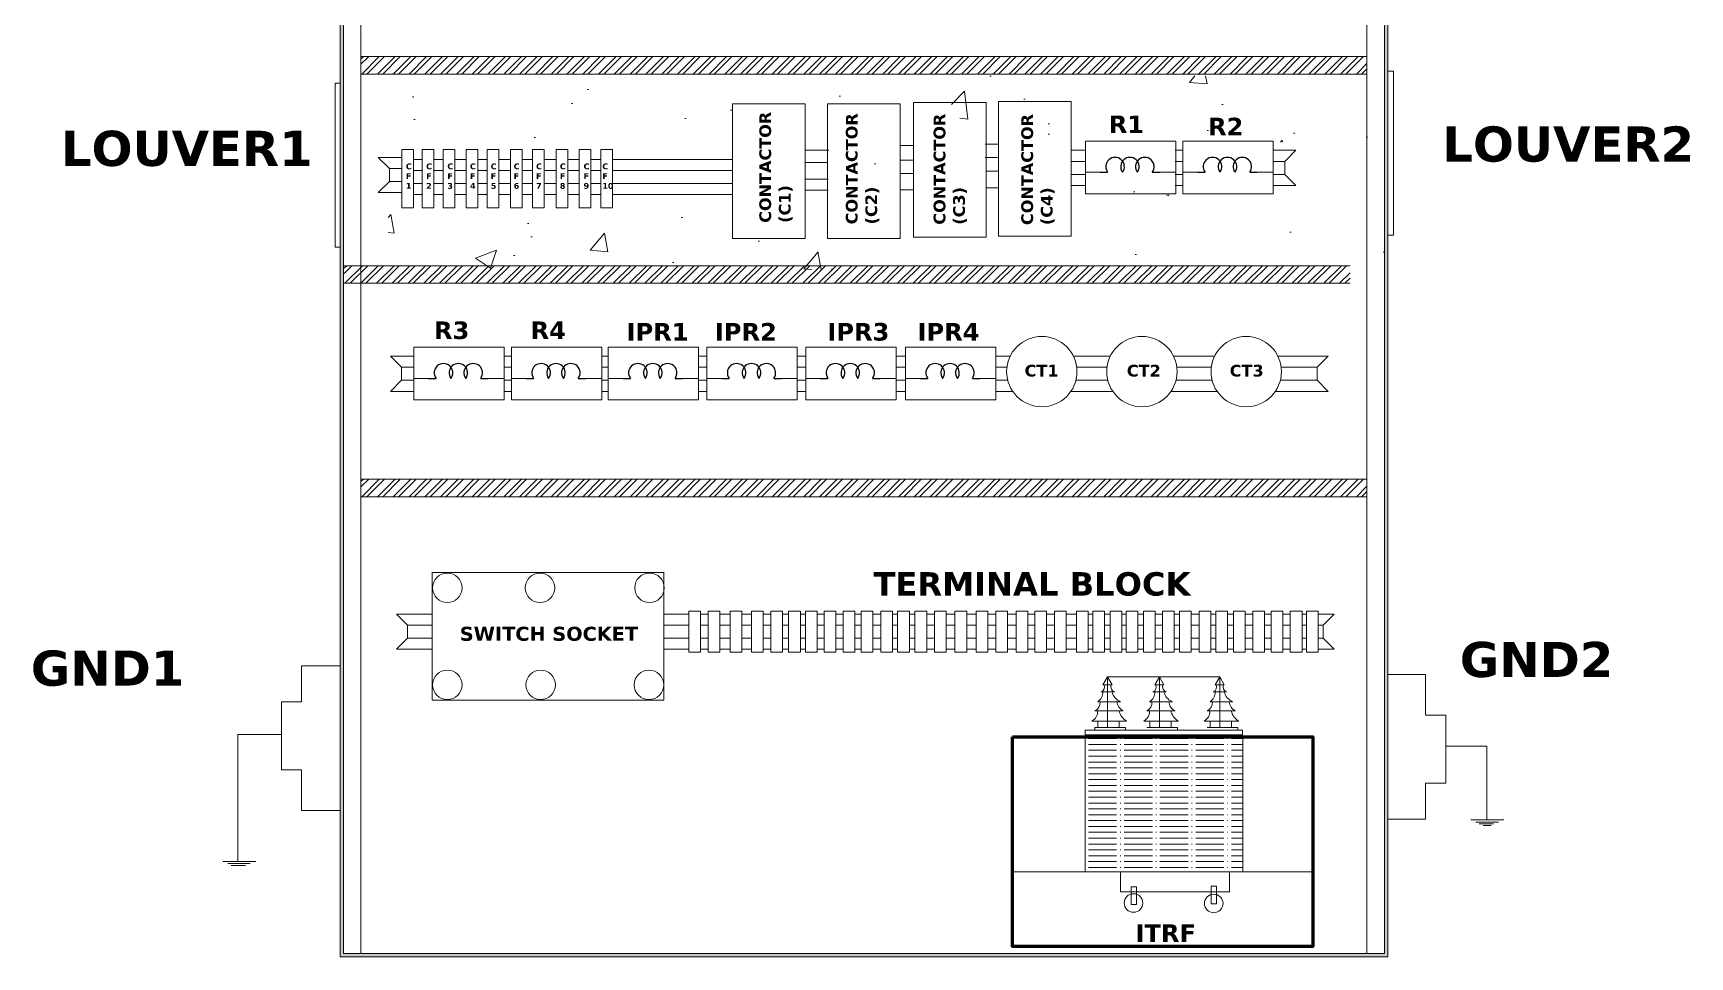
# Model space of a CAD drawing. Header units: millimetres. Extents: x -9791142 to 63260, y -4809864 to 11955173.
# Drawn here: x 15204 to 16617, y -9681 to -8893 of the extents above; entities that cross this region are included whole.
import ezdxf

# ---------------------------------------------------------------- set-up
doc = ezdxf.new("R2010")
doc.units = ezdxf.units.MM
doc.header["$LTSCALE"] = 5

# ---------------------------------------------------------------- blocks, each defined once
blk = doc.blocks.new('Inductor')
at = {"color": 7}
for p, q in [((0, 0), (0.05, 0)), ((0.35, 0), (0.4, 0))]:
    blk.add_line(p, q, dxfattribs=at)
for centre in [(0.1, 0.0375), (0.2, 0.0375), (0.3, 0.0375)]:
    blk.add_arc(centre, 0.0625, 323.1301, 216.8699, dxfattribs=at)

msp = doc.modelspace()

# ---------------------------------------------------------------- hatches: boundary and pattern name
at = {"lineweight": 9, "ltscale": 5}
h = msp.add_hatch(color=256, dxfattribs=at)
h.set_gradient(color1=(147, 149, 152), color2=(199, 200, 202), tint=1)
h.paths.add_polyline_path([(15465.5, -8087.3), (15465.5, -9681.3), (16359.5, -9681.3), (16359.5, -8087.3)])
h.paths.add_polyline_path([(16356.5, -8090.3), (16356.5, -9678.3), (15468.5, -9678.3), (15468.5, -8090.3)], flags=16)
h = msp.add_hatch(color=256, dxfattribs=at)
h.set_gradient(color1=(99, 100, 102), color2=(199, 200, 202), tint=1, name='INVCYLINDER')
h.paths.add_polyline_path([(15465.5, -8087.3), (15465.5, -9681.3), (16359.5, -9681.3), (16359.5, -8087.3)])
h.paths.add_polyline_path([(16356.5, -8090.3), (16356.5, -9678.3), (15468.5, -9678.3), (15468.5, -8090.3)], flags=16)
h = msp.add_hatch(dxfattribs=at)
h.set_pattern_fill('ANSI32', color=256, style=0)
h.set_pattern_definition([(45, (0, 64.063), (-6.735192, 6.735192), []), (45, (4.49, 64.063), (-6.735192, 6.735192), [])])
h.paths.add_polyline_path([(16341.6, -8927.7), (16341.6, -8912.7), (15483.3, -8912.7), (15483.3, -8927.7)])
at = {"lineweight": 9, "ltscale": 5, "true_color": 0x991b1e}
h = msp.add_hatch(dxfattribs=at)
h.set_pattern_fill('AR-CONC', color=244)
h.set_pattern_definition([(50, (23.32, -1.6), (182.1847, -15.9391), [19.05, -209.55]), (355, (23.32, -1.6), (-35.2434, 191.0568), [15.24, -167.6406]), (100.4514, (38.5, -2.93), (146.9412, 175.1178), [16.19, -178.0902]), (46.1842, (23.32, 49.2), (271.079, -42.0423), [28.575, -314.325]), (96.6356, (45.9, 45.7), (237.404, 247.426), [24.285, -267.1356]), (351.1842, (23.32, 49.2), (237.404, 247.426), [22.86, -251.4597]), (21, (48.72, 36.5), (151.6144, -102.2652), [19.05, -209.55]), (326, (48.72, 36.5), (61.802, 184.188), [15.24, -167.64]), (71.4514, (61.36, 27.97), (213.4164, 81.9228), [16.19, -178.09]), (37.5, (23.32, -1.606), (3.0886, 84.55504), [0, -165.608, 0, -170.18, 0, -168.275]), (7.5, (23.32, -1.61), (66.81966, 100.18057), [0, -97.028, 0, -161.798, 0, -64.135]), (327.5, (-33.32, -1.606), (135.5906, -5.72874), [0, -63.5, 0, -198.12, 0, -262.89]), (317.5, (-58.72, -1.61), (148.1292, 25.4265), [0, -82.55, 0, -131.572, 0, -186.69])])
h.paths.add_polyline_path([(16365, -8929.3), (15506.6, -8929.3), (15506.6, -9094.6), (16365, -9094.6)])
h.paths.add_polyline_path([(16331.9, -8993.6), (16322.5, -9003.1), (16322.5, -9014.2), (16331.9, -9023.6), (16312.6, -9023.6), (16312.6, -9030.7), (16235.6, -9030.7), (16235.6, -9023.6), (16229.4, -9023.6), (16229.4, -9030.7), (16152.4, -9030.7), (16152.4, -9023.6), (16140.2, -9023.6), (16140.2, -9066.9), (16078.2, -9066.9), (16078.2, -9025.6), (16067.7, -9025.6), (16067.7, -9067.9), (16005.7, -9067.9), (16005.7, -9027.2), (15994.3, -9027.2), (15994.3, -9068.8), (15932.3, -9068.8), (15932.3, -8953.8), (15994.3, -8953.8), (15994.3, -8989.6), (16005.7, -8989.6), (16005.7, -8952.9), (16067.7, -8952.9), (16067.7, -8988.2), (16078.2, -8988.2), (16078.2, -8951.9), (16140.2, -8951.9), (16140.2, -8993.6), (16152.4, -8993.6), (16152.4, -8985.7), (16229.4, -8985.7), (16229.4, -8993.6), (16235.6, -8993.6), (16235.6, -8985.7), (16312.6, -8985.7), (16312.6, -8993.6), (16321.1, -8993.6)], flags=16)
h.paths.add_polyline_path([(16279.9, -9012.3, -0.333333), (16279.9, -9002.8, 0.5), (16267.2, -9002.8, -0.333333), (16267.2, -9012.3, -2)], flags=0)
h.paths.add_polyline_path([(16196.8, -9012.3, -0.333333), (16196.8, -9002.8, 0.5), (16184.1, -9002.8, -0.333333), (16184.1, -9012.3, -2)], flags=0)
h.paths.add_polyline_path([(15913.3, -9068.8), (15851.3, -9068.8), (15851.3, -9027.4), (15839.9, -9027.4), (15839.9, -9053.1), (15803.9, -9053.1), (15803.9, -9026.3), (15794.6, -9026.3), (15794.6, -9052.8), (15758.6, -9052.8), (15758.6, -9026.4), (15748.2, -9026.4), (15748.2, -9052.8), (15712.2, -9052.8), (15712.2, -9030.6), (15701.7, -9030.6), (15698, -9030.6), (15698, -9042), (15688, -9042), (15688, -9030.6), (15679.5, -9030.6), (15679.5, -9042), (15669.5, -9042), (15669.5, -9030.6), (15659.9, -9030.6), (15659.9, -9042), (15649.9, -9042), (15649.9, -9030.6), (15639.6, -9030.6), (15639.6, -9042), (15629.6, -9042), (15629.6, -9030.6), (15620.8, -9030.6), (15620.8, -9042), (15610.8, -9042), (15610.8, -9030.6), (15601, -9030.6), (15601, -9042), (15591, -9042), (15591, -9030.6), (15583, -9030.6), (15583, -9042), (15573, -9042), (15573, -9030.6), (15563.4, -9030.6), (15563.4, -9042), (15553.4, -9042), (15553.4, -9030.6), (15545.4, -9030.6), (15545.4, -9042), (15535.4, -9042), (15535.4, -9030.6), (15528.2, -9030.6), (15528.2, -9042), (15518.2, -9042), (15518.2, -8992), (15528.2, -8992), (15528.2, -9000.6), (15535.4, -9000.6), (15535.4, -8992), (15545.4, -8992), (15545.4, -9000.6), (15553.4, -9000.6), (15553.4, -8992), (15563.4, -8992), (15563.4, -9000.6), (15573, -9000.6), (15573, -8992), (15583, -8992), (15583, -9000.6), (15591, -9000.6), (15591, -8992), (15601, -8992), (15601, -9000.6), (15610.8, -9000.6), (15610.8, -8992), (15620.8, -8992), (15620.8, -9000.6), (15629.6, -9000.6), (15629.6, -8992), (15639.6, -8992), (15639.6, -9000.6), (15649.9, -9000.6), (15649.9, -8992), (15659.9, -8992), (15659.9, -9000.6), (15669.5, -9000.6), (15669.5, -8992), (15679.5, -8992), (15679.5, -9000.6), (15688, -9000.6), (15688, -8992), (15698, -8992), (15698, -9000.6), (15712.2, -9000.6), (15712.2, -8967.8), (15748.2, -8967.8), (15748.2, -8993.5), (15758.6, -8993.5), (15758.6, -8967.8), (15794.6, -8967.8), (15794.6, -8995.1), (15803, -8995.1), (15803.9, -8995.1), (15803.9, -8968.1), (15839.9, -8968.1), (15839.9, -8996), (15851.3, -8996), (15851.3, -8953.8), (15913.3, -8953.8)], flags=16)
h.paths.add_polyline_path([(15687, -9028.6), (15699.3, -9028.6), (15699.3, -9001), (15687, -9001)], flags=8)
h.paths.add_polyline_path([(15671.3, -9028.5), (15679, -9028.5), (15679, -9000.9), (15671.3, -9000.9)], flags=8)
h.paths.add_polyline_path([(15651.1, -9028.5), (15658.9, -9028.5), (15658.9, -9000.9), (15651.1, -9000.9)], flags=8)
h.paths.add_polyline_path([(15630.8, -9028.4), (15638.6, -9028.4), (15638.6, -9000.9), (15630.8, -9000.9)], flags=8)
h.paths.add_polyline_path([(15611.7, -9028.5), (15619.5, -9028.5), (15619.5, -9000.9), (15611.7, -9000.9)], flags=8)
h.paths.add_polyline_path([(15592.1, -9028.4), (15599.9, -9028.4), (15599.9, -9000.9), (15592.1, -9000.9)], flags=8)
h.paths.add_polyline_path([(15574.5, -9028.4), (15582.2, -9028.4), (15582.2, -9000.9), (15574.5, -9000.9)], flags=8)
h.paths.add_polyline_path([(15555.1, -9028.5), (15562.9, -9028.5), (15562.9, -9000.9), (15555.1, -9000.9)], flags=8)
h.paths.add_polyline_path([(15537, -9028.5), (15544.8, -9028.5), (15544.8, -9000.9), (15537, -9000.9)], flags=8)
h.paths.add_polyline_path([(15519.5, -9028.4), (15527.5, -9028.4), (15527.5, -9000.9), (15519.5, -9000.9)], flags=8)
h.paths.add_polyline_path([(16129.9, -9060.6), (16129.9, -8960.3), (16091.5, -8960.3), (16091.5, -9060.6)], flags=8)
h.paths.add_polyline_path([(16055.4, -9060.6), (16055.4, -8960), (16016.8, -8960), (16016.8, -9060.6)], flags=8)
h.paths.add_polyline_path([(15980.4, -9060.6), (15980.4, -8959.7), (15941.8, -8959.7), (15941.8, -9060.6)], flags=8)
h.paths.add_polyline_path([(15906.5, -9059.8), (15906.5, -8958.5), (15868.1, -8958.5), (15868.1, -9059.8)], flags=8)
h.paths.add_polyline_path([(16251.3, -8989.2), (16289.6, -8989.2), (16289.6, -8956.6), (16251.3, -8956.6)], flags=8)
h.paths.add_polyline_path([(16166.6, -8987), (16204.9, -8987), (16204.9, -8954.4), (16166.6, -8954.4)], flags=8)
h.paths.add_polyline_path([(15805.8, -9035.2), (15840.4, -9035.2), (15840.4, -8985.3), (15805.8, -8985.3)], flags=8)
h.paths.add_polyline_path([(15760.6, -9034.9), (15795.2, -9034.9), (15795.2, -8985), (15760.6, -8985)], flags=8)
h.paths.add_polyline_path([(15713, -9034.7), (15748, -9034.7), (15748, -8985), (15713, -8985)], flags=8)
at = {"lineweight": 9, "ltscale": 5}
h = msp.add_hatch(dxfattribs=at)
h.set_pattern_fill('ANSI32', color=256, style=0)
h.set_pattern_definition([(45, (-14.401, -114.616), (-6.735192, 6.735192), []), (45, (-9.911, -114.616), (-6.735192, 6.735192), [])])
h.paths.add_polyline_path([(16327.2, -9106.3), (16327.2, -9091.3), (15468.9, -9091.3), (15468.9, -9106.3)])
h = msp.add_hatch(dxfattribs=at)
h.set_pattern_fill('ANSI32', color=256, style=0)
h.set_pattern_definition([(45, (0, -296.725), (-6.735192, 6.735192), []), (45, (4.49, -296.725), (-6.735192, 6.735192), [])])
h.paths.add_polyline_path([(16341.6, -9288.5), (16341.6, -9273.5), (15483.3, -9273.5), (15483.3, -9288.5)])
h = msp.add_hatch(dxfattribs=at)
h.set_pattern_fill('ACAD_ISO04W100', color=256)
h.paths.add_polyline_path([(16235.6, -9493.6), (16101.2, -9493.6), (16101.2, -9608.7), (16235.6, -9608.7)])

# ---------------------------------------------------------------- linework, layer by layer
for p, q in [((15943.5, -8988.8), (15954.9, -8988.8)), ((16015.9, -8987.4), (16027.3, -8987.4)), ((15498.1, -8998.8), (15507.6, -9008.2)), ((15528.2, -9000.6), (15535.4, -9000.6)), ((15545.4, -9000.6), (15553.4, -9000.6)), ((15563.4, -9000.6), (15573, -9000.6)), ((15583, -9000.6), (15591, -9000.6)), ((15601, -9000.6), (15610.8, -9000.6)), ((15620.8, -9000.6), (15629.6, -9000.6)), ((15639.6, -9000.6), (15649.9, -9000.6)), ((15659.9, -9000.6), (15669.5, -9000.6)), ((15679.5, -9000.6), (15688, -9000.6)), ((15698, -9000.6), (15800.2, -9000.6)), ((15863, -8992.6), (15882.5, -8992.6)), ((15863, -9003.1), (15881.5, -9003.1)), ((15943.9, -9001.2), (15955.4, -9001.2)), ((16015.9, -8998.8), (16026.4, -8998.8)), ((16089.2, -8992.8), (16101, -8992.8)), ((16089.2, -9002.3), (16101, -9002.3)), ((16178, -8992.8), (16184.6, -8992.8)), ((16178, -9002.3), (16184.6, -9002.3)), ((16261.6, -8992.8), (16270.1, -8992.8)), ((16261.6, -9002.3), (16263, -9002.3)), ((16271.5, -9002.3), (16280.9, -8992.8)), ((15528.2, -9010.1), (15535.4, -9010.1)), ((15545.4, -9010.1), (15553.4, -9010.1)), ((15563.4, -9010.1), (15573, -9010.1)), ((15583, -9010.1), (15591, -9010.1)), ((15601, -9010.1), (15610.8, -9010.1)), ((15620.8, -9010.1), (15629.6, -9010.1)), ((15639.6, -9010.1), (15649.9, -9010.1)), ((15659.9, -9010.1), (15669.5, -9010.1)), ((15679.5, -9010.1), (15688, -9010.1)), ((15698, -9010.1), (15800.2, -9010.1)), ((15863, -9017.3), (15882, -9017.3)), ((15943.9, -9012.6), (15954.4, -9012.6)), ((16016.3, -9010.6), (16027.2, -9010.6)), ((16089.2, -9013.4), (16101, -9013.4)), ((16114.5, -9011.5), (16101.4, -9011.5)), ((16163.5, -9011.5), (16178.4, -9011.5)), ((16178, -9013.4), (16184.6, -9013.4)), ((16197.7, -9011.5), (16184.6, -9011.5)), ((16246.7, -9011.5), (16261.6, -9011.5)), ((16261.6, -9013.4), (16264.8, -9013.4)), ((16271.5, -9013.4), (16280.9, -9022.8)), ((15498.1, -9028.8), (15507.6, -9019.3)), ((15528.2, -9021.2), (15535.4, -9021.2)), ((15535.4, -9030.6), (15528.2, -9030.6)), ((15545.4, -9021.2), (15553.4, -9021.2)), ((15553.4, -9030.6), (15545.4, -9030.6)), ((15563.4, -9021.2), (15573, -9021.2)), ((15573, -9030.6), (15563.4, -9030.6)), ((15583, -9021.2), (15591, -9021.2)), ((15591, -9030.6), (15583, -9030.6)), ((15601, -9021.2), (15610.8, -9021.2)), ((15610.8, -9030.6), (15601, -9030.6)), ((15620.8, -9021.2), (15629.6, -9021.2)), ((15629.6, -9030.6), (15620.8, -9030.6)), ((15639.6, -9021.2), (15649.9, -9021.2)), ((15649.9, -9030.6), (15639.6, -9030.6)), ((15659.9, -9021.2), (15669.5, -9021.2)), ((15669.5, -9030.6), (15659.9, -9030.6)), ((15679.5, -9021.2), (15688, -9021.2)), ((15688, -9030.6), (15679.5, -9030.6)), ((15698, -9021.2), (15800.2, -9021.2)), ((15704.3, -9030.6), (15698, -9030.6)), ((15701.7, -9030.6), (15800.2, -9030.6)), ((15863, -9026.9), (15882, -9026.9)), ((15943, -9026.4), (15954.4, -9026.4)), ((16016.5, -9024.8), (16027.2, -9024.8)), ((16089.2, -9022.8), (16101, -9022.8)), ((16178, -9022.8), (16184.6, -9022.8)), ((16261.6, -9022.8), (16264, -9022.8)), ((15508.6, -9168.6), (15518, -9178)), ((15605.4, -9168.6), (15611.7, -9168.6)), ((15688.7, -9168.6), (15694.3, -9168.6)), ((15771.3, -9168.6), (15778.5, -9168.6)), ((15855.5, -9168.6), (15862.9, -9168.6)), ((15939.9, -9168.6), (15947.9, -9168.6)), ((16024.9, -9168.6), (16034.5, -9168.6)), ((16032.4, -9168.6), (16037.2, -9168.6)), ((16091.1, -9168.6), (16122.6, -9168.6)), ((16176.6, -9168.6), (16211.6, -9168.6)), ((16265.6, -9168.6), (16294.6, -9168.6)), ((16291.4, -9168.6), (16297.8, -9168.6)), ((16299.1, -9178), (16308.6, -9168.6)), ((15541.5, -9187.5), (15528.4, -9187.5)), ((15590.4, -9187.5), (15605.4, -9187.5)), ((15605.4, -9178), (15611.7, -9178)), ((15624.8, -9187.5), (15611.7, -9187.5)), ((15673.8, -9187.5), (15688.7, -9187.5)), ((15688.7, -9178), (15694.3, -9178)), ((15707.4, -9187.5), (15694.3, -9187.5)), ((15756.3, -9187.5), (15771.3, -9187.5)), ((15771.3, -9178), (15778.5, -9178)), ((15791.6, -9187.5), (15778.5, -9187.5)), ((15840.6, -9187.5), (15855.5, -9187.5)), ((15855.5, -9178), (15862.9, -9178)), ((15875.9, -9187.5), (15862.9, -9187.5)), ((15924.9, -9187.5), (15939.9, -9187.5)), ((15939.9, -9178), (15947.9, -9178)), ((15961, -9187.5), (15947.9, -9187.5)), ((16010, -9187.5), (16024.9, -9187.5)), ((16024.9, -9178), (16032.9, -9178)), ((16028.9, -9178), (16034.4, -9178)), ((16093.9, -9178), (16119.8, -9178)), ((16179.4, -9178), (16208.8, -9178)), ((16268.4, -9178), (16296.1, -9178)), ((15508.6, -9198.6), (15518, -9189.1)), ((15605.4, -9189.1), (15611.7, -9189.1)), ((15605.4, -9198.6), (15611.7, -9198.6)), ((15688.7, -9189.1), (15694.3, -9189.1)), ((15688.7, -9198.6), (15694.3, -9198.6)), ((15771.3, -9189.1), (15778.5, -9189.1)), ((15771.3, -9198.6), (15778.5, -9198.6)), ((15855.5, -9189.1), (15862.9, -9189.1)), ((15855.5, -9198.6), (15862.9, -9198.6)), ((15939.9, -9189.1), (15947.9, -9189.1)), ((15939.9, -9198.6), (15947.9, -9198.6)), ((16024.9, -9189.1), (16032.9, -9189.1)), ((16024.9, -9198.6), (16034.4, -9198.6)), ((16028.9, -9189.1), (16035.1, -9189.1)), ((16031.5, -9198.6), (16039.4, -9198.6)), ((16089, -9198.6), (16124.8, -9198.6)), ((16093.2, -9189.1), (16120.5, -9189.1)), ((16174.4, -9198.6), (16213.8, -9198.6)), ((16178.7, -9189.1), (16209.5, -9189.1)), ((16263.4, -9198.6), (16294.2, -9198.6)), ((16267.7, -9189.1), (16293.2, -9189.1)), ((16291.5, -9198.6), (16291.7, -9198.6)), ((16299.1, -9189.1), (16308.4, -9198.6)), ((15513.6, -9388.7), (15523.1, -9398.1)), ((15530.2, -9398.1), (15544.1, -9398.1)), ((15537.2, -9388.7), (15544.1, -9388.7)), ((15741.8, -9388.7), (15763.1, -9388.7)), ((15741.8, -9398.1), (15763.1, -9398.1)), ((15773.1, -9388.7), (15779.5, -9388.7)), ((15773.1, -9398.1), (15779.5, -9398.1)), ((15789.5, -9388.7), (15798.3, -9388.7)), ((15789.5, -9398.1), (15798.3, -9398.1)), ((15808.3, -9388.7), (15816.4, -9388.7)), ((15808.3, -9388.7), (15816.4, -9388.7)), ((15808.3, -9398.1), (15816.4, -9398.1)), ((15808.3, -9398.1), (15816.4, -9398.1)), ((15826.4, -9388.7), (15832.9, -9388.7)), ((15826.4, -9398.1), (15832.9, -9398.1)), ((15842.9, -9388.7), (15848.2, -9388.7)), ((15842.9, -9398.1), (15848.2, -9398.1)), ((15858.2, -9388.7), (15862.5, -9388.7)), ((15858.2, -9398.1), (15862.5, -9398.1)), ((15872.5, -9388.7), (15878.6, -9388.7)), ((15872.5, -9398.1), (15878.6, -9398.1)), ((15888.6, -9388.7), (15894.6, -9388.7)), ((15888.6, -9398.1), (15894.6, -9398.1)), ((15904.6, -9388.7), (15910.1, -9388.7)), ((15904.6, -9398.1), (15910.1, -9398.1)), ((15920.1, -9388.7), (15926.9, -9388.7)), ((15920.1, -9398.1), (15926.9, -9398.1)), ((15936.9, -9388.7), (15941.2, -9388.7)), ((15936.9, -9398.1), (15941.2, -9398.1)), ((15951.2, -9388.7), (15956, -9388.7)), ((15951.2, -9398.1), (15956, -9398.1)), ((15966, -9388.7), (15972.5, -9388.7)), ((15966, -9398.1), (15972.5, -9398.1)), ((15982.5, -9388.7), (15990.1, -9388.7)), ((15982.5, -9398.1), (15990.1, -9398.1)), ((16000.1, -9388.7), (16008.1, -9388.7)), ((16000.1, -9398.1), (16008.1, -9398.1)), ((16018.1, -9388.7), (16025, -9388.7)), ((16018.1, -9398.1), (16025, -9398.1)), ((16035, -9388.7), (16042.2, -9388.7)), ((16035, -9398.1), (16042.2, -9398.1)), ((16052.2, -9388.7), (16058.3, -9388.7)), ((16052.2, -9398.1), (16058.3, -9398.1)), ((16068.3, -9388.7), (16075, -9388.7)), ((16068.3, -9398.1), (16075, -9398.1)), ((16085, -9388.7), (16093.8, -9388.7)), ((16085, -9398.1), (16093.8, -9398.1)), ((16103.8, -9388.7), (16107.8, -9388.7)), ((16103.8, -9398.1), (16107.8, -9398.1)), ((16117.8, -9388.7), (16122.6, -9388.7)), ((16117.8, -9398.1), (16122.6, -9398.1)), ((16132.6, -9388.7), (16136.2, -9388.7)), ((16132.6, -9398.1), (16136.2, -9398.1)), ((16146.2, -9388.7), (16150.9, -9388.7)), ((16146.2, -9398.1), (16150.9, -9398.1)), ((16160.9, -9388.7), (16167.2, -9388.7)), ((16160.9, -9398.1), (16167.2, -9398.1)), ((16177.2, -9388.7), (16181.7, -9388.7)), ((16177.2, -9398.1), (16181.7, -9398.1)), ((16191.7, -9388.7), (16198.4, -9388.7)), ((16191.7, -9398.1), (16198.4, -9398.1)), ((16208.4, -9388.7), (16212.6, -9388.7)), ((16208.4, -9398.1), (16212.6, -9398.1)), ((16222.6, -9388.7), (16227.8, -9388.7)), ((16222.6, -9398.1), (16227.8, -9398.1)), ((16237.8, -9388.7), (16244.1, -9388.7)), ((16237.8, -9398.1), (16244.1, -9398.1)), ((16254.1, -9388.7), (16259.9, -9388.7)), ((16254.1, -9398.1), (16259.9, -9398.1)), ((16269.9, -9388.7), (16276.2, -9388.7)), ((16269.9, -9398.1), (16276.2, -9398.1)), ((16286.2, -9388.7), (16290, -9388.7)), ((16286.2, -9398.1), (16290, -9398.1)), ((16300, -9388.7), (16302.8, -9388.7)), ((16304.2, -9398.1), (16313.6, -9388.7)), ((15513.6, -9418.7), (15523.1, -9409.2)), ((15534.5, -9409.2), (15544.1, -9409.2)), ((15741.8, -9409.2), (15763.1, -9409.2)), ((15773.1, -9409.2), (15779.5, -9409.2)), ((15789.5, -9409.2), (15798.3, -9409.2)), ((15808.3, -9409.2), (15816.4, -9409.2)), ((15808.3, -9409.2), (15809.5, -9409.2)), ((15826.4, -9409.2), (15832.9, -9409.2)), ((15842.9, -9409.2), (15848.2, -9409.2)), ((15858.2, -9409.2), (15862.5, -9409.2)), ((15872.5, -9409.2), (15878.6, -9409.2)), ((15888.6, -9409.2), (15894.6, -9409.2)), ((15904.6, -9409.2), (15910.1, -9409.2)), ((15920.1, -9409.2), (15926.9, -9409.2)), ((15936.9, -9409.2), (15941.2, -9409.2)), ((15951.2, -9409.2), (15956, -9409.2)), ((15966, -9409.2), (15972.5, -9409.2)), ((15982.5, -9409.2), (15990.1, -9409.2)), ((16000.1, -9409.2), (16008.1, -9409.2)), ((16018.1, -9409.2), (16025, -9409.2)), ((16035, -9409.2), (16042.2, -9409.2)), ((16052.2, -9409.2), (16058.3, -9409.2)), ((16068.3, -9409.2), (16075, -9409.2)), ((16085, -9409.2), (16093.8, -9409.2)), ((16103.8, -9409.2), (16107.8, -9409.2)), ((16117.8, -9409.2), (16122.6, -9409.2)), ((16132.6, -9409.2), (16136.2, -9409.2)), ((16146.2, -9409.2), (16150.9, -9409.2)), ((16160.9, -9409.2), (16167.2, -9409.2)), ((16177.2, -9409.2), (16181.7, -9409.2)), ((16191.7, -9409.2), (16198.4, -9409.2)), ((16208.4, -9409.2), (16212.6, -9409.2)), ((16222.6, -9409.2), (16227.8, -9409.2)), ((16237.8, -9409.2), (16244.1, -9409.2)), ((16254.1, -9409.2), (16259.9, -9409.2)), ((16269.9, -9409.2), (16276.2, -9409.2)), ((16286.2, -9409.2), (16290, -9409.2)), ((16304.2, -9409.2), (16313.6, -9418.7)), ((15529.6, -9418.7), (15544.1, -9418.7)), ((15741.8, -9418.7), (15763.1, -9418.7)), ((15773.1, -9418.7), (15779.5, -9418.7)), ((15789.5, -9418.7), (15798.3, -9418.7)), ((15808.3, -9418.7), (15816.4, -9418.7)), ((15808.3, -9418.7), (15816.4, -9418.7)), ((15826.4, -9418.7), (15832.9, -9418.7)), ((15842.9, -9418.7), (15848.2, -9418.7)), ((15858.2, -9418.7), (15862.5, -9418.7)), ((15872.5, -9418.7), (15878.6, -9418.7)), ((15888.6, -9418.7), (15894.6, -9418.7)), ((15904.6, -9418.7), (15910.1, -9418.7)), ((15920.1, -9418.7), (15926.9, -9418.7)), ((15936.9, -9418.7), (15941.2, -9418.7)), ((15951.2, -9418.7), (15956, -9418.7)), ((15966, -9418.7), (15972.5, -9418.7)), ((15982.5, -9418.7), (15990.1, -9418.7)), ((16000.1, -9418.7), (16008.1, -9418.7)), ((16018.1, -9418.7), (16025, -9418.7)), ((16035, -9418.7), (16042.2, -9418.7)), ((16052.2, -9418.7), (16058.3, -9418.7)), ((16068.3, -9418.7), (16075, -9418.7)), ((16085, -9418.7), (16093.8, -9418.7)), ((16103.8, -9418.7), (16107.8, -9418.7)), ((16117.8, -9418.7), (16122.6, -9418.7)), ((16132.6, -9418.7), (16136.2, -9418.7)), ((16146.2, -9418.7), (16150.9, -9418.7)), ((16160.9, -9418.7), (16167.2, -9418.7)), ((16177.2, -9418.7), (16181.7, -9418.7)), ((16191.7, -9418.7), (16198.4, -9418.7)), ((16208.4, -9418.7), (16212.6, -9418.7)), ((16222.6, -9418.7), (16227.8, -9418.7)), ((16237.8, -9418.7), (16244.1, -9418.7)), ((16254.1, -9418.7), (16259.9, -9418.7)), ((16269.9, -9418.7), (16276.2, -9418.7)), ((16286.2, -9418.7), (16290, -9418.7)), ((16114.7, -9455.2), (16126.2, -9455.2)), ((16120.3, -9442.4), (16120.3, -9485.5)), ((16120.3, -9442.4), (16216, -9442.4)), ((16158.9, -9455.2), (16170.4, -9455.2)), ((16164.5, -9442.4), (16164.5, -9485.5)), ((16210.4, -9455.2), (16221.9, -9455.2)), ((16216, -9442.4), (16216, -9485.5)), ((16111.9, -9463.6), (16131.2, -9463.6)), ((16156.2, -9463.6), (16175.4, -9463.6)), ((16207.7, -9463.6), (16226.9, -9463.6)), ((16106.9, -9480), (16136.4, -9480)), ((16109.5, -9471.3), (16133.6, -9471.3)), ((16112.1, -9480), (16112.1, -9485.5)), ((16130.3, -9480), (16130.3, -9485.9)), ((16151.2, -9480), (16180.7, -9480)), ((16153.8, -9471.3), (16177.9, -9471.3)), ((16156.3, -9480), (16156.3, -9485.5)), ((16174.6, -9480), (16174.6, -9485.9)), ((16202.7, -9480), (16232.2, -9480)), ((16205.3, -9471.3), (16229.4, -9471.3)), ((16207.8, -9480), (16207.8, -9485.5)), ((16226.1, -9480), (16226.1, -9485.9)), ((15415.4, -9491.6), (15378.2, -9491.6)), ((15378.2, -9491.6), (15378.2, -9599.8)), ((16101.2, -9493.6), (16101.2, -9608.7)), ((16109.5, -9487.7), (16109.5, -9485.5)), ((16109.5, -9485.5), (16135.7, -9485.5)), ((16135.7, -9485.5), (16135.7, -9487.7)), ((16153.7, -9485.5), (16180, -9485.5)), ((16180, -9485.5), (16180, -9487.7)), ((16205.2, -9485.5), (16231.5, -9485.5)), ((16231.5, -9485.5), (16231.5, -9487.7)), ((16235.6, -9493.6), (16235.6, -9608.7)), ((16408.8, -9501.4), (16444, -9501.4)), ((16444, -9501.4), (16444, -9564.3)), ((16430.2, -9564.3), (16458.3, -9564.3)), ((16434.5, -9566.2), (16453.7, -9566.2)), ((16437.3, -9567.8), (16449.7, -9567.8)), ((16440.8, -9569.1), (16447.7, -9569.1)), ((15365.4, -9599.8), (15393.5, -9599.8)), ((15369.8, -9601.7), (15388.9, -9601.7)), ((15372.6, -9603.3), (15384.9, -9603.3)), ((16039.2, -9608.7), (16295.3, -9608.7)), ((16131.2, -9608.7), (16131.2, -9625.8)), ((16224.3, -9625.8), (16224.3, -9608.7)), ((16131.2, -9625.8), (16224.3, -9625.8))]:
    msp.add_line(p, q, dxfattribs=at)
for points in [[(15465.5, -9681.3), (15465.5, -8087.3), (16359.5, -8087.3), (16359.5, -9681.3)], [(15468.5, -9678.3), (15468.5, -8090.3), (16356.5, -8090.3), (16356.5, -9678.3)], [(15800.3, -9068), (15862.3, -9068), (15862.3, -8953), (15800.3, -8953)], [(15881.3, -9068), (15943.3, -9068), (15943.3, -8953), (15881.3, -8953)], [(15954.7, -9067), (16016.7, -9067), (16016.7, -8952), (15954.7, -8952)], [(16027.2, -9066.1), (16089.2, -9066.1), (16089.2, -8951.1), (16027.2, -8951.1)], [(16178.4, -9029.9), (16101.4, -9029.9), (16101.4, -8984.9), (16178.4, -8984.9)], [(16261.6, -9029.9), (16184.6, -9029.9), (16184.6, -8984.9), (16261.6, -8984.9)], [(15518.2, -9042), (15518.2, -8992), (15528.2, -8992), (15528.2, -9042)], [(15535.4, -9042), (15535.4, -8992), (15545.4, -8992), (15545.4, -9042)], [(15553.4, -9042), (15553.4, -8992), (15563.4, -8992), (15563.4, -9042)], [(15573, -9042), (15573, -8992), (15583, -8992), (15583, -9042)], [(15591, -9042), (15591, -8992), (15601, -8992), (15601, -9042)], [(15610.8, -9042), (15610.8, -8992), (15620.8, -8992), (15620.8, -9042)], [(15629.6, -9042), (15629.6, -8992), (15639.6, -8992), (15639.6, -9042)], [(15649.9, -9042), (15649.9, -8992), (15659.9, -8992), (15659.9, -9042)], [(15669.5, -9042), (15669.5, -8992), (15679.5, -8992), (15679.5, -9042)], [(15688, -9042), (15688, -8992), (15698, -8992), (15698, -9042)], [(15605.4, -9205.9), (15528.4, -9205.9), (15528.4, -9160.9), (15605.4, -9160.9)], [(15688.7, -9205.9), (15611.7, -9205.9), (15611.7, -9160.9), (15688.7, -9160.9)], [(15771.3, -9205.9), (15694.3, -9205.9), (15694.3, -9160.9), (15771.3, -9160.9)], [(15855.5, -9205.9), (15778.5, -9205.9), (15778.5, -9160.9), (15855.5, -9160.9)], [(15939.9, -9205.9), (15862.9, -9205.9), (15862.9, -9160.9), (15939.9, -9160.9)], [(16024.9, -9205.9), (15947.9, -9205.9), (15947.9, -9160.9), (16024.9, -9160.9)], [(15544.1, -9353.1), (15741.8, -9353.1), (15741.8, -9462.1), (15544.1, -9462.1)], [(15773.1, -9386.3), (15773.1, -9421.3), (15763.1, -9421.3), (15763.1, -9386.3)], [(15789.5, -9386.3), (15789.5, -9421.3), (15779.5, -9421.3), (15779.5, -9386.3)], [(15808.3, -9386.3), (15808.3, -9421.3), (15798.3, -9421.3), (15798.3, -9386.3)], [(15826.4, -9386.3), (15826.4, -9421.3), (15816.4, -9421.3), (15816.4, -9386.3)], [(15842.9, -9386.3), (15842.9, -9421.3), (15832.9, -9421.3), (15832.9, -9386.3)], [(15858.2, -9386.3), (15858.2, -9421.3), (15848.2, -9421.3), (15848.2, -9386.3)], [(15872.5, -9386.3), (15872.5, -9421.3), (15862.5, -9421.3), (15862.5, -9386.3)], [(15888.6, -9386.3), (15888.6, -9421.3), (15878.6, -9421.3), (15878.6, -9386.3)], [(15904.6, -9386.3), (15904.6, -9421.3), (15894.6, -9421.3), (15894.6, -9386.3)], [(15920.1, -9386.3), (15920.1, -9421.3), (15910.1, -9421.3), (15910.1, -9386.3)], [(15936.9, -9386.3), (15936.9, -9421.3), (15926.9, -9421.3), (15926.9, -9386.3)], [(15951.2, -9386.3), (15951.2, -9421.3), (15941.2, -9421.3), (15941.2, -9386.3)], [(15966, -9386.3), (15966, -9421.3), (15956, -9421.3), (15956, -9386.3)], [(15982.5, -9386.3), (15982.5, -9421.3), (15972.5, -9421.3), (15972.5, -9386.3)], [(16000.1, -9386.3), (16000.1, -9421.3), (15990.1, -9421.3), (15990.1, -9386.3)], [(16018.1, -9386.3), (16018.1, -9421.3), (16008.1, -9421.3), (16008.1, -9386.3)], [(16035, -9386.3), (16035, -9421.3), (16025, -9421.3), (16025, -9386.3)], [(16052.2, -9386.3), (16052.2, -9421.3), (16042.2, -9421.3), (16042.2, -9386.3)], [(16068.3, -9386.3), (16068.3, -9421.3), (16058.3, -9421.3), (16058.3, -9386.3)], [(16085, -9386.3), (16085, -9421.3), (16075, -9421.3), (16075, -9386.3)], [(16103.8, -9386.3), (16103.8, -9421.3), (16093.8, -9421.3), (16093.8, -9386.3)], [(16117.8, -9386.3), (16117.8, -9421.3), (16107.8, -9421.3), (16107.8, -9386.3)], [(16132.6, -9386.3), (16132.6, -9421.3), (16122.6, -9421.3), (16122.6, -9386.3)], [(16146.2, -9386.3), (16146.2, -9421.3), (16136.2, -9421.3), (16136.2, -9386.3)], [(16160.9, -9386.3), (16160.9, -9421.3), (16150.9, -9421.3), (16150.9, -9386.3)], [(16177.2, -9386.3), (16177.2, -9421.3), (16167.2, -9421.3), (16167.2, -9386.3)], [(16191.7, -9386.3), (16191.7, -9421.3), (16181.7, -9421.3), (16181.7, -9386.3)], [(16208.4, -9386.3), (16208.4, -9421.3), (16198.4, -9421.3), (16198.4, -9386.3)], [(16222.6, -9386.3), (16222.6, -9421.3), (16212.6, -9421.3), (16212.6, -9386.3)], [(16237.8, -9386.3), (16237.8, -9421.3), (16227.8, -9421.3), (16227.8, -9386.3)], [(16254.1, -9386.3), (16254.1, -9421.3), (16244.1, -9421.3), (16244.1, -9386.3)], [(16269.9, -9386.3), (16269.9, -9421.3), (16259.9, -9421.3), (16259.9, -9386.3)], [(16286.2, -9386.3), (16286.2, -9421.3), (16276.2, -9421.3), (16276.2, -9386.3)], [(16300, -9386.3), (16300, -9421.3), (16290, -9421.3), (16290, -9386.3)], [(16120.3, -9442.4), (16116.4, -9449), (16124.1, -9449)], [(16164.5, -9442.4), (16160.7, -9449), (16168.3, -9449)], [(16216, -9442.4), (16212.2, -9449), (16219.8, -9449)], [(16101.1, -9487.7), (16235.4, -9487.7), (16235.4, -9491.9), (16101.1, -9491.9)], [(16140.3, -9621.6), (16144.9, -9621.6), (16144.9, -9636.6), (16140.3, -9636.6)], [(16208.6, -9621), (16213.2, -9621), (16213.2, -9636), (16208.6, -9636)]]:
    msp.add_lwpolyline(points, close=True, dxfattribs=at)
for points in [[(15483.3, -9678.3), (15483.3, -8105.2)], [(16341.6, -8105.2), (16341.6, -9678.3)], [(15483.3, -8912.7), (16341.6, -8912.7)], [(16341.6, -8927.7), (15483.3, -8927.7)], [(16359.5, -9065.2), (16364.2, -9065.2), (16364.2, -8925.2), (16359.5, -8925.2)], [(15465.5, -8935.4), (15461.2, -8935.4), (15461.2, -9075.4), (15465.5, -9075.4)], [(15498.1, -8998.8), (15517.9, -8998.8)], [(16261.6, -8992.8), (16280.9, -8992.8)], [(16261.6, -9002.3), (16271.5, -9002.3), (16271.5, -9013.4), (16261.6, -9013.4)], [(15517.9, -9019.3), (15507.6, -9019.3), (15507.6, -9008.2), (15517.9, -9008.2)], [(15517.9, -9028.8), (15498.1, -9028.8)], [(16280.9, -9022.8), (16261.6, -9022.8)], [(15468.9, -9091.3), (16327.2, -9091.3)], [(16327.2, -9106.3), (15468.9, -9106.3)], [(15508.6, -9168.6), (15528.4, -9168.6)], [(16291.4, -9168.6), (16308.6, -9168.6)], [(15528.4, -9189.1), (15518, -9189.1), (15518, -9178), (15528.4, -9178)], [(16293, -9178), (16299.1, -9178), (16299.1, -9189.1), (16293, -9189.1)], [(15528.4, -9198.6), (15508.6, -9198.6)], [(16308.4, -9198.6), (16291.5, -9198.6)], [(15483.3, -9273.5), (16341.6, -9273.5)], [(16341.6, -9288.5), (15483.3, -9288.5)], [(15513.6, -9388.7), (15539.1, -9388.7)], [(15536.9, -9409.2), (15523.1, -9409.2), (15523.1, -9398.1), (15537.3, -9398.1)], [(16300, -9388.7), (16313.6, -9388.7)], [(16300, -9398.1), (16304.2, -9398.1), (16304.2, -9409.2), (16300, -9409.2)], [(15538.2, -9418.7), (15513.6, -9418.7)], [(16313.6, -9418.7), (16300, -9418.7)], [(15432.6, -9463.7), (15432.6, -9432.8), (15465.5, -9432.8)], [(16359.5, -9440.2), (16391.6, -9440.2), (16391.6, -9475)], [(15432.6, -9521.6), (15415.4, -9521.6), (15415.4, -9463.7), (15432.6, -9463.7)], [(16391.6, -9475), (16408.8, -9475), (16408.8, -9532.9), (16391.6, -9532.9)], [(15465.5, -9556.4), (15432.6, -9556.4), (15432.6, -9521.6)], [(16391.6, -9532.9), (16391.6, -9563.8), (16359.5, -9563.8)]]:
    msp.add_lwpolyline(points, dxfattribs=at)
at = {"lineweight": 90, "ltscale": 5}
msp.add_lwpolyline([(16039.2, -9493.6), (16295.3, -9493.6), (16295.3, -9672.4), (16039.2, -9672.4)], close=True, dxfattribs=at)
at = {"lineweight": 9, "ltscale": 5}
for centre, radius in [((16064.2, -9181.7), 30), ((16149.6, -9181.7), 30), ((16238.6, -9181.7), 30), ((15557, -9366.3), 12.6), ((15636.1, -9366.3), 12.6), ((15729.5, -9366.3), 12.6), ((15557, -9449.1), 12.6), ((15636.6, -9449.1), 12.6), ((15729, -9449.1), 12.6), ((16142.4, -9635.3), 7.93), ((16210.9, -9635.7), 7.93)]:
    msp.add_circle(centre, radius, dxfattribs=at)
for centre, radius, start, end in [((16106.3, -9455.3), 10, 304.0153, 0.1675), ((16112.6, -9450.7), 5.06, 296.4127, 19.6075), ((16128, -9450.7), 4.91, 160.2683, 248.4747), ((16136.9, -9451.5), 13.3, 196.1769, 244.6168), ((16150.6, -9455.3), 10, 304.0153, 0.1675), ((16156.8, -9450.7), 5.06, 296.4127, 19.6075), ((16172.2, -9450.7), 4.91, 160.2683, 248.4747), ((16181.1, -9451.5), 13.3, 196.1769, 244.6168), ((16202.1, -9455.3), 10, 304.0153, 0.1675), ((16208.3, -9450.7), 5.06, 296.4127, 19.6075), ((16223.7, -9450.7), 4.91, 160.2683, 248.4747), ((16232.6, -9451.5), 13.3, 196.1769, 244.6168), ((16105.6, -9464), 8.4, 299.5808, 3.1423), ((16137.6, -9463), 9.2, 183.3792, 244.5224), ((16149.8, -9464), 8.4, 299.5808, 3.1423), ((16181.8, -9463), 9.2, 183.3792, 244.5224), ((16201.3, -9464), 8.4, 299.5808, 3.1423), ((16233.3, -9463), 9.2, 183.3792, 244.5224), ((16102.5, -9471.8), 9.37, 298.178, 2.7037), ((16144.4, -9467.6), 14.8, 194.6544, 237.4), ((16146.7, -9471.8), 9.37, 298.178, 2.7037), ((16188.6, -9467.6), 14.8, 194.6544, 237.4), ((16198.2, -9471.8), 9.37, 298.178, 2.7037), ((16240.1, -9467.6), 14.8, 194.6544, 237.4)]:
    msp.add_arc(centre, radius, start, end, dxfattribs=at)

# ---------------------------------------------------------------- block references
at = {"lineweight": 9, "ltscale": 5, "xscale": 127, "yscale": 127, "zscale": 127}
for p in [(16114, -9011.5), (16197.2, -9011.5), (15541, -9187.5), (15624.3, -9187.5), (15706.9, -9187.5), (15791.1, -9187.5), (15875.4, -9187.5), (15960.5, -9187.5)]:
    msp.add_blockref('Inductor', p, dxfattribs=at)

# ---------------------------------------------------------------- texts
at = {"lineweight": 9, "ltscale": 5, "char_height": 10, "attachment_point": 1, "rotation": 90}
for s, width, insert in [('{\\fVerdana|b1|i0|c0|p34;CONTACTOR (C1)}', 43.849, (15823.2, -9054.7)), ('{\\fVerdana|b1|i0|c0|p34;CONTACTOR (C2)}', 106.272, (15897, -9056)), ('{\\fVerdana|b1|i0|c0|p34;CONTACTOR (C3)}', 87.849, (15971.9, -9056.3)), ('{\\fVerdana|b1|i0|c0|p34;CONTACTOR (C4)}', 62.043, (16046.7, -9056.6))]:
    msp.add_mtext_dynamic_manual_height_columns(s, width=width, gutter_width=12.5, heights=[0], dxfattribs=dict(at, insert=insert))
at = {"lineweight": 9, "ltscale": 5, "char_height": 30, "width": 90.299, "attachment_point": 1}
for s, insert in [('{\\fVerdana|b1|i0|c0|p34;LOUVER1}', (15227.2, -8976.1)), ('{\\fVerdana|b1|i0|c0|p34;LOUVER2}', (16405.8, -8972.4))]:
    msp.add_mtext(s, dxfattribs=dict(at, insert=insert))
at = {"lineweight": 9, "ltscale": 5, "attachment_point": 1}
for s, width, insert, char_height in [('{\\fVerdana|b1|i0|c0|p34;R1}', 46.005, (16121.3, -8963.1), 15), ('{\\fVerdana|b1|i0|c0|p34;R2}', 46.005, (16206, -8965), 15), ('{\\fVerdana|b1|i0|c0|p34;C\\PF\\P1}', 7.77, (15521.6, -9004), 5), ('{\\fVerdana|b1|i0|c0|p34;C\\PF\\P2}', 7.77, (15538.9, -9004), 5), ('{\\fVerdana|b1|i0|c0|p34;C\\PF\\P3}', 7.77, (15557, -9004), 5), ('{\\fVerdana|b1|i0|c0|p34;C\\PF\\P4}', 7.77, (15576.3, -9004), 5), ('{\\fVerdana|b1|i0|c0|p34;C\\PF\\P5}', 7.77, (15594, -9004), 5), ('{\\fVerdana|b1|i0|c0|p34;C\\PF\\P6}', 7.77, (15613.6, -9004), 5), ('{\\fVerdana|b1|i0|c0|p34;C\\PF\\P7}', 7.77, (15632.7, -9004), 5), ('{\\fVerdana|b1|i0|c0|p34;C\\PF\\P8}', 7.77, (15653, -9004), 5), ('{\\fVerdana|b1|i0|c0|p34;C\\PF\\P9}', 7.77, (15673.2, -9004), 5), ('{\\fVerdana|b1|i0|c0|p34;C\\PF\\P10}', 7.77, (15689.2, -9004), 5), ('{\\fVerdana|b1|i0|c0|p34;R3}', 46.005, (15545.6, -9138.9), 15), ('{\\fVerdana|b1|i0|c0|p34;R4}', 46.005, (15628, -9138.9), 15), ('{\\fVerdana|b1|i0|c0|p34;IPR1}', 46.005, (15709.9, -9140.2), 15), ('{\\fVerdana|b1|i0|c0|p34;IPR2}', 46.005, (15785.2, -9140.2), 15), ('{\\fVerdana|b1|i0|c0|p34;IPR3}', 46.005, (15881.2, -9140.2), 15), ('{\\fVerdana|b1|i0|c0|p34;IPR4}', 46.005, (15958.1, -9140.2), 15), ('{\\fVerdana|b1|i0|c0|p34;CT1}', 29.065, (16049.5, -9175.9), 10), ('{\\fVerdana|b1|i0|c0|p34;CT2}', 29.065, (16136.7, -9175.9), 10), ('{\\fVerdana|b1|i0|c0|p34;CT3}', 29.065, (16224.5, -9175.9), 10), ('{\\fVerdana|b1|i0|c0|p34;TERMINAL BLOCK}', 301.092, (15920.6, -9352.9), 20), ('{\\fVerdana|b1|i0|c0|p34;SWITCH SOCKET}', 309.169, (15567.6, -9399.5), 12), ('{\\fVerdana|b1|i0|c0|p34;GND2}', 90.299, (16420.8, -9412.4), 30), ('{\\fVerdana|b1|i0|c0|p34;GND1}', 90.299, (15201.6, -9419.8), 30), ('{\\fVerdana|b1|i0|c0|p34;ITRF}', 149.191, (16144.1, -9653.5), 15)]:
    msp.add_mtext_dynamic_manual_height_columns(s, width=width, gutter_width=12.5, heights=[0], dxfattribs=dict(at, insert=insert, char_height=char_height))

doc.saveas('drawing.dxf')
